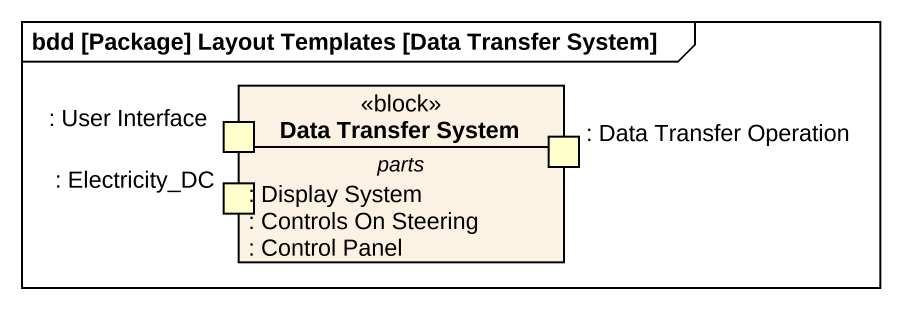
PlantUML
@startuml
mainframe bdd [Package] Layout Templates [Data Transfer System]
hide circle
hide empty members
class "Data Transfer System" as Data_Transfer_System <<block>> {
  -- parts --
  : Display System
  : Controls On Steering
  : Control Panel
  -- ports --
  : Electricity_DC
  : User Interface
  : Data Transfer Operation
}
@enduml
